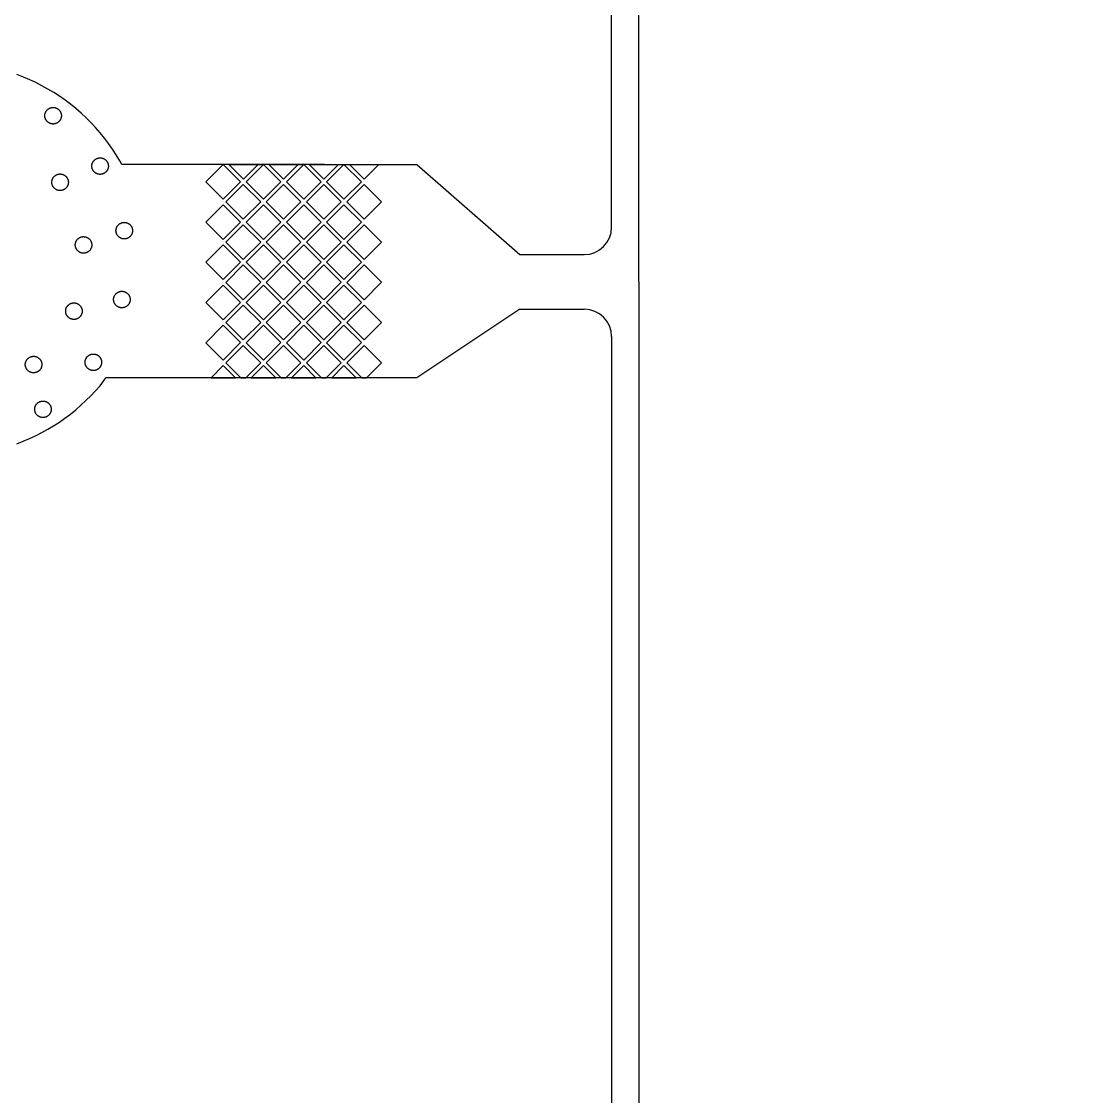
# Model space of a CAD drawing. Extents: x 1225654 to 1325654, y 924838 to 1022543.
# Drawn here: x 1262832 to 1266727, y 943883 to 947816 of the extents above; entities that cross this region are included whole.
import ezdxf

# ---------------------------------------------------------------- set-up
doc = ezdxf.new("R2010")
doc.units = 13

msp = doc.modelspace()

# ---------------------------------------------------------------- linework, layer by layer
for p, q in [((1264992.5, 947063.7), (1264992.5, 950225.6)), ((1265092.5, 946863.7), (1265092.5, 950225.6)), ((1263941.8, 947293.3), (1263199.8, 947293.3)), ((1263590.8, 947293.3), (1263698.2, 947293.3)), ((1263698.2, 947293.3), (1263718.2, 947293.3)), ((1263738.2, 947293.3), (1263845.6, 947293.3)), ((1263845.6, 947293.3), (1263865.6, 947293.3)), ((1263885.6, 947293.3), (1263992.9, 947293.3)), ((1263941.8, 947293.3), (1264279.3, 947293.3)), ((1263992.9, 947293.3), (1264012.9, 947293.3)), ((1264032.9, 947293.3), (1264140.3, 947293.3)), ((1264279.3, 947293.3), (1264656.4, 946963.7)), ((1264656.4, 946963.7), (1264892.5, 946963.7)), ((1265092.5, 946863.7), (1265092.5, 943501.8)), ((1264656.4, 946763.7), (1264279.3, 946513.2)), ((1264656.4, 946763.7), (1264892.5, 946763.7)), ((1264992.5, 946663.7), (1264992.5, 943501.8)), ((1264279.3, 946513.2), (1263141.7, 946513.2)), ((1263526.2, 946513.2), (1263615.4, 946513.2)), ((1263635.6, 946513.2), (1263653.2, 946513.2)), ((1263673.5, 946513.2), (1263762.8, 946513.2)), ((1263783, 946513.2), (1263800.6, 946513.2)), ((1263820.9, 946513.2), (1263910.2, 946513.2)), ((1263930.4, 946513.2), (1263948, 946513.2)), ((1263968.3, 946513.2), (1264057.6, 946513.2)), ((1264077.7, 946513.2), (1264095.4, 946513.2))]:
    msp.add_line(p, q)
msp.add_lwpolyline([(1260678.3, 924838.4), (1290630.1, 924838.4, 6.524121)], format="xyb", close=True)
msp.add_lwpolyline([(1260678.3, 924838.4), (1290630.1, 924838.4, 6.524121)], format="xyb", close=True)
for points in [[(1263199.8, 947293.3), (1263192.3, 947306.9), (1263179.2, 947328.2), (1263165.7, 947349.4), (1263151.3, 947369.9), (1263136.2, 947389.9), (1263120.2, 947409.2), (1263103.8, 947428.1), (1263086.8, 947446.6), (1263069, 947464.1), (1263050.7, 947481.2), (1263031.8, 947497.6), (1263012.2, 947513.4), (1262992.2, 947528.5), (1262971.8, 947542.9), (1262950.8, 947556.4), (1262929.2, 947569.2), (1262907.4, 947581.4), (1262884.9, 947592.9), (1262862.4, 947603.4), (1262839.2, 947613.1), (1262815.8, 947622.1)], [(1263590.8, 947293.3), (1263644.6, 947239.8), (1263698.2, 947293.3)], [(1263738.2, 947293.3), (1263791.9, 947239.8), (1263845.6, 947293.3)], [(1263885.6, 947293.3), (1263939.3, 947239.8), (1263992.9, 947293.3)], [(1264032.9, 947293.3), (1264086.7, 947239.8), (1264140.3, 947293.3)], [(1263653.2, 946513.2), (1263708.1, 946568.1), (1263644.4, 946631.5), (1263580.8, 946567.8), (1263635.6, 946513.2)], [(1263800.6, 946513.2), (1263855.5, 946568.1), (1263791.8, 946631.5), (1263728.1, 946567.8), (1263783, 946513.2)], [(1263948, 946513.2), (1264002.9, 946568.1), (1263939.2, 946631.5), (1263875.5, 946567.8), (1263930.4, 946513.2)], [(1264095.4, 946513.2), (1264150.3, 946568.1), (1264086.6, 946631.5), (1264022.9, 946567.8), (1264077.7, 946513.2)], [(1263526.2, 946513.2), (1263570.8, 946557.8), (1263615.4, 946513.2)], [(1263673.5, 946513.2), (1263718.2, 946557.8), (1263762.8, 946513.2)], [(1263820.9, 946513.2), (1263865.6, 946557.8), (1263910.2, 946513.2)], [(1263968.3, 946513.2), (1264012.9, 946557.8), (1264057.6, 946513.2)], [(1262814.9, 946271.7), (1262838.3, 946280.6), (1262861.5, 946290.3), (1262884.2, 946300.9), (1262906.5, 946312.1), (1262928.6, 946324.3), (1262949.9, 946337.1), (1262971.1, 946350.9), (1262991.5, 946365), (1263011.6, 946380.1), (1263031.1, 946395.8), (1263050.1, 946412.2), (1263068.5, 946429.4), (1263086.1, 946446.9), (1263103.4, 946465.3), (1263119.8, 946484), (1263135.6, 946503.6), (1263141.7, 946513.2)]]:
    msp.add_lwpolyline(points)
for points in [[(1262978.3, 947471.8), (1262978.3, 947470.7), (1262978.3, 947469.5), (1262978.3, 947468.7), (1262978.1, 947467.5), (1262977.8, 947466.4), (1262977.6, 947465.5), (1262977.4, 947464.4), (1262977.1, 947463.5), (1262976.9, 947462.3), (1262976.5, 947461.5), (1262976.1, 947460.3), (1262975.8, 947459.4), (1262975.4, 947458.5), (1262974.9, 947457.6), (1262974.2, 947456.7), (1262973.8, 947455.8), (1262973.1, 947454.9), (1262972.7, 947454), (1262972, 947453.1), (1262971.3, 947452.2), (1262970.6, 947451.5), (1262969.9, 947450.7), (1262969.1, 947450), (1262968.4, 947449.3), (1262967.5, 947448.6), (1262966.8, 947447.9), (1262965.9, 947447.3), (1262965, 947446.6), (1262964.1, 947446.1), (1262963.2, 947445.5), (1262962.3, 947445), (1262961.4, 947444.5), (1262960.5, 947444.1), (1262959.4, 947443.7), (1262958.4, 947443.2), (1262957.4, 947443), (1262956.4, 947442.8), (1262955.3, 947442.3), (1262954.4, 947442.1), (1262953.3, 947441.9), (1262952.4, 947441.9), (1262951.3, 947441.6), (1262950.2, 947441.6), (1262949.2, 947441.4), (1262948.1, 947441.4), (1262947, 947441.4), (1262945.9, 947441.6), (1262945, 947441.6), (1262943.9, 947441.9), (1262943, 947441.9), (1262941.8, 947442.1), (1262940.7, 947442.3), (1262939.8, 947442.8), (1262938.7, 947443), (1262937.8, 947443.2), (1262936.7, 947443.7), (1262935.8, 947444.1), (1262934.8, 947444.5), (1262933.9, 947445), (1262933.1, 947445.5), (1262932.2, 947446.1), (1262931.2, 947446.6), (1262930.3, 947447.3), (1262929.5, 947447.9), (1262928.6, 947448.6), (1262927.9, 947449.3), (1262927, 947450), (1262926.3, 947450.7), (1262925.6, 947451.5), (1262925, 947452.2), (1262924.3, 947453.1), (1262923.6, 947454), (1262922.9, 947454.9), (1262922.5, 947455.8), (1262921.8, 947456.7), (1262921.4, 947457.6), (1262920.9, 947458.5), (1262920.4, 947459.4), (1262920, 947460.3), (1262919.8, 947461.5), (1262919.3, 947462.3), (1262919.1, 947463.5), (1262918.7, 947464.4), (1262918.4, 947465.5), (1262918.2, 947466.4), (1262918.2, 947467.5), (1262918, 947468.7), (1262918, 947469.5), (1262918, 947470.7), (1262917.8, 947471.8), (1262918, 947472.7), (1262918, 947473.8), (1262918, 947475), (1262918.2, 947475.9), (1262918.2, 947477), (1262918.4, 947478.1), (1262918.7, 947479), (1262919.1, 947480.1), (1262919.3, 947481), (1262919.8, 947482.2), (1262920, 947483.1), (1262920.4, 947483.9), (1262920.9, 947485.1), (1262921.4, 947486), (1262921.8, 947486.8), (1262922.5, 947487.8), (1262922.9, 947488.7), (1262923.6, 947489.6), (1262924.3, 947490.4), (1262925, 947491.1), (1262925.6, 947492), (1262926.3, 947492.7), (1262927, 947493.4), (1262927.9, 947494.3), (1262928.6, 947495), (1262929.5, 947495.6), (1262930.3, 947496.3), (1262931.2, 947496.8), (1262932.2, 947497.5), (1262933.1, 947497.9), (1262933.9, 947498.3), (1262934.8, 947499), (1262935.8, 947499.5), (1262936.7, 947499.7), (1262937.8, 947500.2), (1262938.7, 947500.6), (1262939.8, 947500.8), (1262940.7, 947501), (1262941.8, 947501.2), (1262943, 947501.5), (1262943.9, 947501.7), (1262945, 947501.7), (1262945.9, 947501.9), (1262947, 947501.9), (1262948.1, 947501.9), (1262949.2, 947501.9), (1262950.2, 947501.9), (1262951.3, 947501.7), (1262952.4, 947501.7), (1262953.3, 947501.5), (1262954.4, 947501.2), (1262955.3, 947501), (1262956.4, 947500.8), (1262957.4, 947500.6), (1262958.4, 947500.2), (1262959.4, 947499.7), (1262960.5, 947499.5), (1262961.4, 947499), (1262962.3, 947498.3), (1262963.2, 947497.9), (1262964.1, 947497.5), (1262965, 947496.8), (1262965.9, 947496.3), (1262966.8, 947495.6), (1262967.5, 947495), (1262968.4, 947494.3), (1262969.1, 947493.4), (1262969.9, 947492.7), (1262970.6, 947492), (1262971.3, 947491.1), (1262972, 947490.4), (1262972.7, 947489.6), (1262973.1, 947488.7), (1262973.8, 947487.8), (1262974.2, 947486.8), (1262974.9, 947486), (1262975.4, 947485.1), (1262975.8, 947483.9), (1262976.1, 947483.1), (1262976.5, 947482.2), (1262976.9, 947481), (1262977.1, 947480.1), (1262977.4, 947479), (1262977.6, 947478.1), (1262977.8, 947477), (1262978.1, 947475.9), (1262978.3, 947475), (1262978.3, 947473.8), (1262978.3, 947472.7), (1262978.3, 947471.8), (1262978.3, 947471.8)], [(1263150.4, 947287.3), (1263150.4, 947286.4), (1263150.4, 947285.3), (1263150.2, 947284.1), (1263150.2, 947283.2), (1263150, 947282.1), (1263149.7, 947281), (1263149.5, 947280.1), (1263149.3, 947279), (1263148.8, 947278.1), (1263148.6, 947276.9), (1263148.1, 947276), (1263147.7, 947275.2), (1263147.3, 947274), (1263146.8, 947273.1), (1263146.4, 947272.2), (1263145.9, 947271.3), (1263145.2, 947270.4), (1263144.5, 947269.5), (1263143.9, 947268.9), (1263143.4, 947268), (1263142.5, 947267), (1263141.8, 947266.4), (1263141.2, 947265.7), (1263140.3, 947264.8), (1263139.6, 947264.1), (1263138.7, 947263.4), (1263138, 947263), (1263137.1, 947262.3), (1263136.2, 947261.7), (1263135.3, 947261.2), (1263134.4, 947260.8), (1263133.3, 947260.3), (1263132.4, 947259.8), (1263131.5, 947259.4), (1263130.6, 947258.9), (1263129.5, 947258.7), (1263128.6, 947258.2), (1263127.4, 947258.1), (1263126.3, 947257.8), (1263125.4, 947257.6), (1263124.3, 947257.4), (1263123.4, 947257.4), (1263122.3, 947257.2), (1263121.2, 947257.2), (1263120.2, 947257.2), (1263119.2, 947257.2), (1263118, 947257.2), (1263116.9, 947257.4), (1263116, 947257.4), (1263114.9, 947257.6), (1263114, 947257.8), (1263112.8, 947258.1), (1263112, 947258.2), (1263110.8, 947258.7), (1263109.9, 947258.9), (1263108.8, 947259.4), (1263107.9, 947259.8), (1263107, 947260.3), (1263105.8, 947260.8), (1263104.9, 947261.2), (1263104.1, 947261.7), (1263103.2, 947262.3), (1263102.5, 947263), (1263101.6, 947263.4), (1263100.7, 947264.1), (1263100, 947264.8), (1263099.1, 947265.7), (1263098.4, 947266.4), (1263097.7, 947267), (1263097.1, 947268), (1263096.4, 947268.9), (1263095.7, 947269.5), (1263095, 947270.4), (1263094.6, 947271.3), (1263094, 947272.2), (1263093.5, 947273.1), (1263093, 947274), (1263092.6, 947275.2), (1263092.1, 947276), (1263091.7, 947276.9), (1263091.4, 947278.1), (1263091, 947279), (1263090.8, 947280.1), (1263090.6, 947281), (1263090.4, 947282.1), (1263090.1, 947283.2), (1263090.1, 947284.1), (1263089.9, 947285.3), (1263089.9, 947286.4), (1263089.9, 947287.3), (1263089.9, 947288.4), (1263089.9, 947289.6), (1263090.1, 947290.4), (1263090.1, 947291.6), (1263090.4, 947292.7), (1263090.6, 947293.6), (1263090.8, 947294.7), (1263091, 947295.6), (1263091.4, 947296.8), (1263091.7, 947297.6), (1263092.1, 947298.8), (1263092.6, 947299.7), (1263093, 947300.6), (1263093.5, 947301.4), (1263094, 947302.6), (1263094.6, 947303.5), (1263095, 947304.2), (1263095.7, 947305), (1263096.4, 947306), (1263097.1, 947306.9), (1263097.7, 947307.6), (1263098.4, 947308.4), (1263099.1, 947309.1), (1263100, 947309.8), (1263100.7, 947310.5), (1263101.6, 947311.2), (1263102.5, 947311.8), (1263103.2, 947312.5), (1263104.1, 947312.9), (1263104.9, 947313.6), (1263105.8, 947314.1), (1263107, 947314.5), (1263107.9, 947315), (1263108.8, 947315.4), (1263109.9, 947315.8), (1263110.8, 947316.1), (1263112, 947316.5), (1263112.8, 947316.8), (1263114, 947317), (1263114.9, 947317.2), (1263116, 947317.2), (1263116.9, 947317.4), (1263118, 947317.4), (1263119.2, 947317.7), (1263120.2, 947317.7), (1263121.2, 947317.7), (1263122.3, 947317.4), (1263123.4, 947317.4), (1263124.3, 947317.2), (1263125.4, 947317.2), (1263126.3, 947317), (1263127.4, 947316.8), (1263128.6, 947316.5), (1263129.5, 947316.1), (1263130.6, 947315.8), (1263131.5, 947315.4), (1263132.4, 947315), (1263133.3, 947314.5), (1263134.4, 947314.1), (1263135.3, 947313.6), (1263136.2, 947312.9), (1263137.1, 947312.5), (1263138, 947311.8), (1263138.7, 947311.2), (1263139.6, 947310.5), (1263140.3, 947309.8), (1263141.2, 947309.1), (1263141.8, 947308.4), (1263142.5, 947307.6), (1263143.4, 947306.9), (1263143.9, 947306), (1263144.5, 947305), (1263145.2, 947304.2), (1263145.9, 947303.5), (1263146.4, 947302.6), (1263146.8, 947301.4), (1263147.3, 947300.6), (1263147.7, 947299.7), (1263148.1, 947298.8), (1263148.6, 947297.6), (1263148.8, 947296.8), (1263149.3, 947295.6), (1263149.5, 947294.7), (1263149.7, 947293.6), (1263150, 947292.7), (1263150.2, 947291.6), (1263150.2, 947290.4), (1263150.4, 947289.6), (1263150.4, 947288.4), (1263150.4, 947287.3), (1263150.4, 947287.3)], [(1263003.9, 947228.3), (1263003.9, 947227.2), (1263003.9, 947226.1), (1263003.7, 947225.2), (1263003.7, 947224.1), (1263003.5, 947222.9), (1263003.3, 947222.1), (1263003, 947220.9), (1263002.8, 947220), (1263002.3, 947218.9), (1263002.1, 947218), (1263001.7, 947216.9), (1263001.3, 947215.9), (1263000.8, 947215.1), (1263000.3, 947213.9), (1262999.9, 947213), (1262999.2, 947212.1), (1262998.7, 947211.3), (1262998.1, 947210.6), (1262997.4, 947209.7), (1262996.7, 947208.7), (1262996.1, 947208.1), (1262995.4, 947207.2), (1262994.7, 947206.5), (1262993.8, 947205.8), (1262993.1, 947205.1), (1262992.2, 947204.5), (1262991.3, 947203.8), (1262990.6, 947203.1), (1262989.8, 947202.7), (1262988.9, 947202), (1262987.9, 947201.5), (1262986.9, 947201.1), (1262985.9, 947200.7), (1262985, 947200.2), (1262983.9, 947199.8), (1262983, 947199.5), (1262982.1, 947199.1), (1262981, 947198.9), (1262979.9, 947198.6), (1262979, 947198.4), (1262977.8, 947198.2), (1262976.9, 947198.2), (1262975.8, 947198.2), (1262974.7, 947197.9), (1262973.5, 947197.9), (1262972.7, 947197.9), (1262971.5, 947198.2), (1262970.4, 947198.2), (1262969.5, 947198.2), (1262968.4, 947198.4), (1262967.5, 947198.6), (1262966.3, 947198.9), (1262965.3, 947199.1), (1262964.3, 947199.5), (1262963.4, 947199.8), (1262962.3, 947200.2), (1262961.4, 947200.7), (1262960.5, 947201.1), (1262959.4, 947201.5), (1262958.4, 947202), (1262957.6, 947202.7), (1262956.7, 947203.1), (1262955.8, 947203.8), (1262955.1, 947204.5), (1262954.2, 947205.1), (1262953.5, 947205.8), (1262952.6, 947206.5), (1262951.9, 947207.2), (1262951.3, 947208.1), (1262950.6, 947208.7), (1262949.9, 947209.7), (1262949.2, 947210.6), (1262948.6, 947211.3), (1262947.9, 947212.1), (1262947.5, 947213), (1262947, 947213.9), (1262946.6, 947215.1), (1262946.1, 947215.9), (1262945.6, 947216.9), (1262945.2, 947218), (1262945, 947218.9), (1262944.5, 947220), (1262944.3, 947220.9), (1262944.1, 947222.1), (1262943.9, 947222.9), (1262943.6, 947224.1), (1262943.6, 947225.2), (1262943.4, 947226.1), (1262943.4, 947227.2), (1262943.4, 947228.3), (1262943.4, 947229.3), (1262943.4, 947230.3), (1262943.6, 947231.5), (1262943.6, 947232.4), (1262943.9, 947233.5), (1262944.1, 947234.6), (1262944.3, 947235.5), (1262944.5, 947236.7), (1262945, 947237.5), (1262945.2, 947238.7), (1262945.6, 947239.6), (1262946.1, 947240.5), (1262946.6, 947241.6), (1262947, 947242.5), (1262947.5, 947243.4), (1262947.9, 947244.3), (1262948.6, 947245.2), (1262949.2, 947246.1), (1262949.9, 947246.8), (1262950.6, 947247.7), (1262951.3, 947248.6), (1262951.9, 947249.3), (1262952.6, 947250), (1262953.5, 947250.6), (1262954.2, 947251.5), (1262955.1, 947252), (1262955.8, 947252.6), (1262956.7, 947253.3), (1262957.6, 947254), (1262958.4, 947254.5), (1262959.4, 947254.9), (1262960.5, 947255.3), (1262961.4, 947255.8), (1262962.3, 947256.2), (1262963.4, 947256.7), (1262964.3, 947256.9), (1262965.3, 947257.4), (1262966.3, 947257.6), (1262967.5, 947257.8), (1262968.4, 947258.1), (1262969.5, 947258.2), (1262970.4, 947258.2), (1262971.5, 947258.5), (1262972.7, 947258.5), (1262973.5, 947258.5), (1262974.7, 947258.5), (1262975.8, 947258.5), (1262976.9, 947258.2), (1262977.8, 947258.2), (1262979, 947258.1), (1262979.9, 947257.8), (1262981, 947257.6), (1262982.1, 947257.4), (1262983, 947256.9), (1262983.9, 947256.7), (1262985, 947256.2), (1262985.9, 947255.8), (1262986.9, 947255.3), (1262987.9, 947254.9), (1262988.9, 947254.5), (1262989.8, 947254), (1262990.6, 947253.3), (1262991.3, 947252.6), (1262992.2, 947252), (1262993.1, 947251.5), (1262993.8, 947250.6), (1262994.7, 947250), (1262995.4, 947249.3), (1262996.1, 947248.6), (1262996.7, 947247.7), (1262997.4, 947246.8), (1262998.1, 947246.1), (1262998.7, 947245.2), (1262999.2, 947244.3), (1262999.9, 947243.4), (1263000.3, 947242.5), (1263000.8, 947241.6), (1263001.3, 947240.5), (1263001.7, 947239.6), (1263002.1, 947238.7), (1263002.3, 947237.5), (1263002.8, 947236.7), (1263003, 947235.5), (1263003.3, 947234.6), (1263003.5, 947233.5), (1263003.7, 947232.4), (1263003.7, 947231.5), (1263003.9, 947230.3), (1263003.9, 947229.3), (1263003.9, 947228.3), (1263003.9, 947228.3)], [(1263570.8, 947166.2), (1263634.5, 947229.9), (1263570.8, 947293.3), (1263507.1, 947229.7), (1263570.8, 947166.2), (1263570.8, 947166.2)], [(1263718.2, 947166.2), (1263781.9, 947229.9), (1263718.2, 947293.3), (1263654.5, 947229.7), (1263718.2, 947166.2), (1263718.2, 947166.2)], [(1263865.6, 947166.2), (1263929.3, 947229.9), (1263865.6, 947293.3), (1263801.9, 947229.7), (1263865.6, 947166.2), (1263865.6, 947166.2)], [(1264012.9, 947166.2), (1264076.7, 947229.9), (1264012.9, 947293.3), (1263949.3, 947229.7), (1264012.9, 947166.2), (1264012.9, 947166.2)], [(1263644.4, 947092.8), (1263708.1, 947156.5), (1263644.4, 947219.9), (1263580.8, 947156.2), (1263644.4, 947092.8), (1263644.4, 947092.8)], [(1263791.8, 947092.8), (1263855.5, 947156.5), (1263791.8, 947219.9), (1263728.1, 947156.2), (1263791.8, 947092.8), (1263791.8, 947092.8)], [(1263939.2, 947092.8), (1264002.9, 947156.5), (1263939.2, 947219.9), (1263875.5, 947156.2), (1263939.2, 947092.8), (1263939.2, 947092.8)], [(1264086.6, 947092.8), (1264150.3, 947156.5), (1264086.6, 947219.9), (1264022.9, 947156.2), (1264086.6, 947092.8), (1264086.6, 947092.8)], [(1263570.8, 947019.1), (1263634.5, 947082.8), (1263570.8, 947146.2), (1263507.1, 947082.6), (1263570.8, 947019.1), (1263570.8, 947019.1)], [(1263718.2, 947019.1), (1263781.9, 947082.8), (1263718.2, 947146.2), (1263654.5, 947082.6), (1263718.2, 947019.1), (1263718.2, 947019.1)], [(1263865.6, 947019.1), (1263929.3, 947082.8), (1263865.6, 947146.2), (1263801.9, 947082.6), (1263865.6, 947019.1), (1263865.6, 947019.1)], [(1264012.9, 947019.1), (1264076.7, 947082.8), (1264012.9, 947146.2), (1263949.3, 947082.6), (1264012.9, 947019.1), (1264012.9, 947019.1)], [(1263238.8, 947051.2), (1263238.8, 947050.2), (1263238.8, 947049), (1263238.6, 947048.1), (1263238.6, 947047), (1263238.4, 947045.9), (1263238.1, 947045), (1263237.9, 947043.8), (1263237.7, 947043), (1263237.2, 947041.8), (1263237.1, 947040.9), (1263236.6, 947039.8), (1263236.1, 947038.9), (1263235.7, 947038), (1263235.2, 947037.1), (1263234.8, 947036), (1263234.1, 947035.1), (1263233.6, 947034.2), (1263233, 947033.5), (1263232.3, 947032.6), (1263231.6, 947031.7), (1263230.9, 947031), (1263230.3, 947030.1), (1263229.6, 947029.5), (1263228.7, 947028.8), (1263228, 947028.1), (1263227.1, 947027.4), (1263226.3, 947026.7), (1263225.6, 947026), (1263224.7, 947025.6), (1263223.7, 947025), (1263222.8, 947024.5), (1263221.7, 947024), (1263220.8, 947023.6), (1263219.9, 947023.1), (1263218.8, 947022.7), (1263217.9, 947022.4), (1263217, 947022), (1263215.9, 947021.8), (1263214.8, 947021.6), (1263213.9, 947021.4), (1263212.7, 947021.4), (1263211.9, 947021.1), (1263210.7, 947021.1), (1263209.6, 947020.9), (1263208.5, 947020.9), (1263207.6, 947020.9), (1263206.4, 947021.1), (1263205.3, 947021.1), (1263204.4, 947021.4), (1263203.3, 947021.4), (1263202.4, 947021.6), (1263201.3, 947021.8), (1263200.1, 947022), (1263199.2, 947022.4), (1263198.1, 947022.7), (1263197.2, 947023.1), (1263196.3, 947023.6), (1263195.4, 947024), (1263194.3, 947024.5), (1263193.4, 947025), (1263192.5, 947025.6), (1263191.6, 947026), (1263190.6, 947026.7), (1263190, 947027.4), (1263189.1, 947028.1), (1263188.4, 947028.8), (1263187.5, 947029.5), (1263186.9, 947030.1), (1263186.2, 947031), (1263185.5, 947031.7), (1263184.8, 947032.6), (1263184.1, 947033.5), (1263183.4, 947034.2), (1263182.8, 947035.1), (1263182.4, 947036), (1263181.9, 947037.1), (1263181.4, 947038), (1263181, 947038.9), (1263180.5, 947039.8), (1263180.1, 947040.9), (1263179.9, 947041.8), (1263179.4, 947043), (1263179.2, 947043.8), (1263179, 947045), (1263178.8, 947045.9), (1263178.5, 947047), (1263178.5, 947048.1), (1263178.3, 947049), (1263178.3, 947050.2), (1263178.3, 947051.2), (1263178.3, 947052.2), (1263178.3, 947053.3), (1263178.5, 947054.4), (1263178.5, 947055.3), (1263178.8, 947056.4), (1263179, 947057.6), (1263179.2, 947058.4), (1263179.4, 947059.6), (1263179.9, 947060.5), (1263180.1, 947061.6), (1263180.5, 947062.5), (1263181, 947063.4), (1263181.4, 947064.6), (1263181.9, 947065.4), (1263182.4, 947066.3), (1263182.8, 947067.2), (1263183.4, 947068.2), (1263184.1, 947069), (1263184.8, 947069.7), (1263185.5, 947070.6), (1263186.2, 947071.5), (1263186.9, 947072.2), (1263187.5, 947072.8), (1263188.4, 947073.8), (1263189.1, 947074.4), (1263190, 947075.1), (1263190.6, 947075.6), (1263191.6, 947076.2), (1263192.5, 947076.9), (1263193.4, 947077.4), (1263194.3, 947077.8), (1263195.4, 947078.3), (1263196.3, 947078.7), (1263197.2, 947079.2), (1263198.1, 947079.6), (1263199.2, 947079.8), (1263200.1, 947080.3), (1263201.3, 947080.5), (1263202.4, 947080.7), (1263203.3, 947081), (1263204.4, 947081.2), (1263205.3, 947081.2), (1263206.4, 947081.4), (1263207.6, 947081.4), (1263208.5, 947081.4), (1263209.6, 947081.4), (1263210.7, 947081.4), (1263211.9, 947081.2), (1263212.7, 947081.2), (1263213.9, 947081), (1263214.8, 947080.7), (1263215.9, 947080.5), (1263217, 947080.3), (1263217.9, 947079.8), (1263218.8, 947079.6), (1263219.9, 947079.2), (1263220.8, 947078.7), (1263221.7, 947078.3), (1263222.8, 947077.8), (1263223.7, 947077.4), (1263224.7, 947076.9), (1263225.6, 947076.2), (1263226.3, 947075.6), (1263227.1, 947075.1), (1263228, 947074.4), (1263228.7, 947073.8), (1263229.6, 947072.8), (1263230.3, 947072.2), (1263230.9, 947071.5), (1263231.6, 947070.6), (1263232.3, 947069.7), (1263233, 947069), (1263233.6, 947068.2), (1263234.1, 947067.2), (1263234.8, 947066.3), (1263235.2, 947065.4), (1263235.7, 947064.6), (1263236.1, 947063.4), (1263236.6, 947062.5), (1263237.1, 947061.6), (1263237.2, 947060.5), (1263237.7, 947059.6), (1263237.9, 947058.4), (1263238.1, 947057.6), (1263238.4, 947056.4), (1263238.6, 947055.3), (1263238.6, 947054.4), (1263238.8, 947053.3), (1263238.8, 947052.2), (1263238.8, 947051.2), (1263238.8, 947051.2)], [(1263644.4, 946945.7), (1263708.1, 947009.4), (1263644.4, 947072.8), (1263580.8, 947009.1), (1263644.4, 946945.7), (1263644.4, 946945.7)], [(1263791.8, 946945.7), (1263855.5, 947009.4), (1263791.8, 947072.8), (1263728.1, 947009.1), (1263791.8, 946945.7), (1263791.8, 946945.7)], [(1263939.2, 946945.7), (1264002.9, 947009.4), (1263939.2, 947072.8), (1263875.5, 947009.1), (1263939.2, 946945.7), (1263939.2, 946945.7)], [(1264086.6, 946945.7), (1264150.3, 947009.4), (1264086.6, 947072.8), (1264022.9, 947009.1), (1264086.6, 946945.7), (1264086.6, 946945.7)], [(1263089.7, 946998.8), (1263089.7, 946997.9), (1263089.7, 946996.8), (1263089.7, 946995.7), (1263089.4, 946994.8), (1263089.2, 946993.7), (1263089, 946992.5), (1263088.8, 946991.6), (1263088.5, 946990.5), (1263088.3, 946989.6), (1263087.8, 946988.5), (1263087.6, 946987.6), (1263087.2, 946986.7), (1263086.8, 946985.6), (1263086.3, 946984.7), (1263085.6, 946983.7), (1263085.2, 946982.9), (1263084.5, 946982), (1263084, 946981.1), (1263083.4, 946980.4), (1263082.7, 946979.5), (1263082, 946978.6), (1263081.3, 946977.9), (1263080.4, 946977.2), (1263079.8, 946976.5), (1263078.9, 946975.7), (1263078.2, 946975.2), (1263077.3, 946974.5), (1263076.3, 946973.9), (1263075.5, 946973.2), (1263074.6, 946972.7), (1263073.7, 946972.3), (1263072.7, 946971.9), (1263071.9, 946971.4), (1263070.7, 946970.9), (1263069.8, 946970.5), (1263068.7, 946970.3), (1263067.8, 946969.8), (1263066.7, 946969.6), (1263065.8, 946969.3), (1263064.7, 946969.1), (1263063.8, 946968.9), (1263062.6, 946968.9), (1263061.5, 946968.7), (1263060.6, 946968.7), (1263059.5, 946968.7), (1263058.4, 946968.7), (1263057.5, 946968.7), (1263056.3, 946968.9), (1263055.2, 946968.9), (1263054.3, 946969.1), (1263053.2, 946969.3), (1263052.1, 946969.6), (1263051.2, 946969.8), (1263050.1, 946970.3), (1263049.1, 946970.5), (1263048.2, 946970.9), (1263047.1, 946971.4), (1263046.2, 946971.9), (1263045.3, 946972.3), (1263044.4, 946972.7), (1263043.5, 946973.2), (1263042.6, 946973.9), (1263041.7, 946974.5), (1263040.8, 946975.2), (1263040.2, 946975.7), (1263039.3, 946976.5), (1263038.6, 946977.2), (1263037.7, 946977.9), (1263037, 946978.6), (1263036.3, 946979.5), (1263035.7, 946980.4), (1263035, 946981.1), (1263034.5, 946982), (1263033.8, 946982.9), (1263033.4, 946983.7), (1263032.7, 946984.7), (1263032.3, 946985.6), (1263031.8, 946986.7), (1263031.4, 946987.6), (1263031.1, 946988.5), (1263030.7, 946989.6), (1263030.5, 946990.5), (1263030.2, 946991.6), (1263029.8, 946992.5), (1263029.8, 946993.7), (1263029.6, 946994.8), (1263029.4, 946995.7), (1263029.4, 946996.8), (1263029.4, 946997.9), (1263029.4, 946998.8), (1263029.4, 947000), (1263029.4, 947001.1), (1263029.4, 947002), (1263029.6, 947003.1), (1263029.8, 947004.3), (1263029.8, 947005.1), (1263030.2, 947006.3), (1263030.5, 947007.2), (1263030.7, 947008.3), (1263031.1, 947009.2), (1263031.4, 947010.3), (1263031.8, 947011.2), (1263032.3, 947012.1), (1263032.7, 947013.2), (1263033.4, 947014.2), (1263033.8, 947015.1), (1263034.5, 947015.9), (1263035, 947016.6), (1263035.7, 947017.5), (1263036.3, 947018.4), (1263037, 947019.1), (1263037.7, 947020), (1263038.6, 947020.7), (1263039.3, 947021.4), (1263040.2, 947022), (1263040.8, 947022.7), (1263041.7, 947023.4), (1263042.6, 947024), (1263043.5, 947024.5), (1263044.4, 947025.2), (1263045.3, 947025.6), (1263046.2, 947026), (1263047.1, 947026.5), (1263048.2, 947027), (1263049.1, 947027.4), (1263050.1, 947027.6), (1263051.2, 947028.1), (1263052.1, 947028.3), (1263053.2, 947028.6), (1263054.3, 947028.8), (1263055.2, 947029), (1263056.3, 947029), (1263057.5, 947029), (1263058.4, 947029.2), (1263059.5, 947029.2), (1263060.6, 947029.2), (1263061.5, 947029), (1263062.6, 947029), (1263063.8, 947029), (1263064.7, 947028.8), (1263065.8, 947028.6), (1263066.7, 947028.3), (1263067.8, 947028.1), (1263068.7, 947027.6), (1263069.8, 947027.4), (1263070.7, 947027), (1263071.9, 947026.5), (1263072.7, 947026), (1263073.7, 947025.6), (1263074.6, 947025.2), (1263075.5, 947024.5), (1263076.3, 947024), (1263077.3, 947023.4), (1263078.2, 947022.7), (1263078.9, 947022), (1263079.8, 947021.4), (1263080.4, 947020.7), (1263081.3, 947020), (1263082, 947019.1), (1263082.7, 947018.4), (1263083.4, 947017.5), (1263084, 947016.6), (1263084.5, 947015.9), (1263085.2, 947015.1), (1263085.6, 947014.2), (1263086.3, 947013.2), (1263086.8, 947012.1), (1263087.2, 947011.2), (1263087.6, 947010.3), (1263087.8, 947009.2), (1263088.3, 947008.3), (1263088.5, 947007.2), (1263088.8, 947006.3), (1263089, 947005.1), (1263089.2, 947004.3), (1263089.4, 947003.1), (1263089.7, 947002), (1263089.7, 947001.1), (1263089.7, 947000), (1263089.7, 946998.8), (1263089.7, 946998.8)], [(1263570.8, 946872), (1263634.5, 946935.7), (1263570.8, 946999.1), (1263507.1, 946935.5), (1263570.8, 946872), (1263570.8, 946872)], [(1263718.2, 946872), (1263781.9, 946935.7), (1263718.2, 946999.1), (1263654.5, 946935.5), (1263718.2, 946872), (1263718.2, 946872)], [(1263865.6, 946872), (1263929.3, 946935.7), (1263865.6, 946999.1), (1263801.9, 946935.5), (1263865.6, 946872), (1263865.6, 946872)], [(1264012.9, 946872), (1264076.7, 946935.7), (1264012.9, 946999.1), (1263949.3, 946935.5), (1264012.9, 946872), (1264012.9, 946872)], [(1263644.4, 946798.6), (1263708.1, 946862.3), (1263644.4, 946925.7), (1263580.8, 946862), (1263644.4, 946798.6), (1263644.4, 946798.6)], [(1263791.8, 946798.6), (1263855.5, 946862.3), (1263791.8, 946925.7), (1263728.1, 946862), (1263791.8, 946798.6), (1263791.8, 946798.6)], [(1263939.2, 946798.6), (1264002.9, 946862.3), (1263939.2, 946925.7), (1263875.5, 946862), (1263939.2, 946798.6), (1263939.2, 946798.6)], [(1264086.6, 946798.6), (1264150.3, 946862.3), (1264086.6, 946925.7), (1264022.9, 946862), (1264086.6, 946798.6), (1264086.6, 946798.6)], [(1263230, 946799), (1263230, 946798.1), (1263230, 946797), (1263229.9, 946795.9), (1263229.9, 946795), (1263229.6, 946793.8), (1263229.4, 946793), (1263229.2, 946791.8), (1263228.9, 946790.7), (1263228.7, 946789.8), (1263228.3, 946788.7), (1263227.8, 946787.8), (1263227.6, 946786.9), (1263227.1, 946786), (1263226.4, 946784.9), (1263226, 946783.9), (1263225.6, 946783.1), (1263224.9, 946782.2), (1263224.2, 946781.3), (1263223.7, 946780.6), (1263223.1, 946779.7), (1263222.4, 946779), (1263221.5, 946778.1), (1263220.8, 946777.4), (1263220.1, 946776.7), (1263219.2, 946776.1), (1263218.4, 946775.4), (1263217.7, 946774.7), (1263216.8, 946774.1), (1263215.9, 946773.4), (1263215, 946772.9), (1263214.1, 946772.5), (1263213.2, 946772.1), (1263212, 946771.6), (1263211.2, 946771.1), (1263210.3, 946770.7), (1263209.1, 946770.5), (1263208.3, 946770), (1263207.1, 946769.8), (1263206.2, 946769.5), (1263205.1, 946769.3), (1263204, 946769.1), (1263203.1, 946769.1), (1263201.9, 946768.9), (1263200.8, 946768.9), (1263199.9, 946768.9), (1263198.8, 946768.9), (1263197.7, 946768.9), (1263196.8, 946769.1), (1263195.6, 946769.1), (1263194.5, 946769.3), (1263193.6, 946769.5), (1263192.5, 946769.8), (1263191.6, 946770), (1263190.5, 946770.5), (1263189.6, 946770.7), (1263188.4, 946771.1), (1263187.5, 946771.6), (1263186.6, 946772.1), (1263185.7, 946772.5), (1263184.8, 946772.9), (1263183.9, 946773.4), (1263183, 946774.1), (1263182.1, 946774.7), (1263181.2, 946775.4), (1263180.3, 946776.1), (1263179.7, 946776.7), (1263178.8, 946777.4), (1263178.1, 946778.1), (1263177.4, 946779), (1263176.7, 946779.7), (1263176.1, 946780.6), (1263175.4, 946781.3), (1263174.7, 946782.2), (1263174.2, 946783.1), (1263173.6, 946783.9), (1263173.1, 946784.9), (1263172.7, 946786), (1263172.2, 946786.9), (1263171.8, 946787.8), (1263171.3, 946788.7), (1263171.1, 946789.8), (1263170.9, 946790.7), (1263170.4, 946791.8), (1263170.2, 946793), (1263170, 946793.8), (1263170, 946795), (1263169.7, 946795.9), (1263169.7, 946797), (1263169.5, 946798.1), (1263169.5, 946799), (1263169.5, 946800.2), (1263169.7, 946801.3), (1263169.7, 946802.4), (1263170, 946803.3), (1263170, 946804.5), (1263170.2, 946805.3), (1263170.4, 946806.5), (1263170.9, 946807.6), (1263171.1, 946808.5), (1263171.3, 946809.4), (1263171.8, 946810.5), (1263172.2, 946811.4), (1263172.7, 946812.3), (1263173.1, 946813.4), (1263173.6, 946814.4), (1263174.2, 946815.2), (1263174.7, 946816.1), (1263175.4, 946816.8), (1263176.1, 946817.7), (1263176.7, 946818.6), (1263177.4, 946819.3), (1263178.1, 946820.2), (1263178.8, 946820.9), (1263179.7, 946821.6), (1263180.3, 946822.2), (1263181.2, 946822.9), (1263182.1, 946823.6), (1263183, 946824.2), (1263183.9, 946824.7), (1263184.8, 946825.4), (1263185.7, 946825.8), (1263186.6, 946826.2), (1263187.5, 946826.7), (1263188.4, 946827.2), (1263189.6, 946827.6), (1263190.5, 946827.8), (1263191.6, 946828.3), (1263192.5, 946828.5), (1263193.6, 946828.8), (1263194.5, 946829), (1263195.6, 946829.2), (1263196.8, 946829.2), (1263197.7, 946829.4), (1263198.8, 946829.4), (1263199.9, 946829.4), (1263200.8, 946829.4), (1263201.9, 946829.4), (1263203.1, 946829.2), (1263204, 946829.2), (1263205.1, 946829), (1263206.2, 946828.8), (1263207.1, 946828.5), (1263208.3, 946828.3), (1263209.1, 946827.8), (1263210.3, 946827.6), (1263211.2, 946827.2), (1263212, 946826.7), (1263213.2, 946826.2), (1263214.1, 946825.8), (1263215, 946825.4), (1263215.9, 946824.7), (1263216.8, 946824.2), (1263217.7, 946823.6), (1263218.4, 946822.9), (1263219.2, 946822.2), (1263220.1, 946821.6), (1263220.8, 946820.9), (1263221.5, 946820.2), (1263222.4, 946819.3), (1263223.1, 946818.6), (1263223.7, 946817.7), (1263224.2, 946816.8), (1263224.9, 946816.1), (1263225.6, 946815.2), (1263226, 946814.4), (1263226.4, 946813.4), (1263227.1, 946812.3), (1263227.6, 946811.4), (1263227.8, 946810.5), (1263228.3, 946809.4), (1263228.7, 946808.5), (1263228.9, 946807.6), (1263229.2, 946806.5), (1263229.4, 946805.3), (1263229.6, 946804.5), (1263229.9, 946803.3), (1263229.9, 946802.4), (1263230, 946801.3), (1263230, 946800.2), (1263230, 946799), (1263230, 946799)], [(1263570.8, 946724.9), (1263634.5, 946788.6), (1263570.8, 946852), (1263507.1, 946788.4), (1263570.8, 946724.9), (1263570.8, 946724.9)], [(1263718.2, 946724.9), (1263781.9, 946788.6), (1263718.2, 946852), (1263654.5, 946788.4), (1263718.2, 946724.9), (1263718.2, 946724.9)], [(1263865.6, 946724.9), (1263929.3, 946788.6), (1263865.6, 946852), (1263801.9, 946788.4), (1263865.6, 946724.9), (1263865.6, 946724.9)], [(1264012.9, 946724.9), (1264076.7, 946788.6), (1264012.9, 946852), (1263949.3, 946788.4), (1264012.9, 946724.9), (1264012.9, 946724.9)], [(1263054.6, 946756.7), (1263054.6, 946755.6), (1263054.3, 946754.5), (1263054.3, 946753.4), (1263054.1, 946752.5), (1263054.1, 946751.3), (1263053.9, 946750.5), (1263053.7, 946749.3), (1263053.2, 946748.2), (1263053, 946747.3), (1263052.7, 946746.4), (1263052.3, 946745.3), (1263051.8, 946744.3), (1263051.4, 946743.5), (1263051, 946742.3), (1263050.5, 946741.4), (1263049.8, 946740.5), (1263049.4, 946739.7), (1263048.7, 946739), (1263048, 946738.1), (1263047.4, 946737.1), (1263046.7, 946736.5), (1263046, 946735.6), (1263045.3, 946734.9), (1263044.4, 946734.2), (1263043.8, 946733.5), (1263042.9, 946732.9), (1263041.9, 946732.2), (1263041, 946731.5), (1263040.2, 946731.1), (1263039.3, 946730.4), (1263038.3, 946729.9), (1263037.4, 946729.5), (1263036.6, 946729.1), (1263035.7, 946728.6), (1263034.5, 946728.2), (1263033.6, 946727.9), (1263032.5, 946727.5), (1263031.6, 946727.3), (1263030.5, 946727), (1263029.6, 946726.8), (1263028.5, 946726.6), (1263027.3, 946726.6), (1263026.4, 946726.3), (1263025.3, 946726.3), (1263024.2, 946726.3), (1263023.3, 946726.3), (1263022.2, 946726.3), (1263021, 946726.6), (1263020.1, 946726.6), (1263019, 946726.8), (1263017.9, 946727), (1263017, 946727.3), (1263015.8, 946727.5), (1263015, 946727.9), (1263013.8, 946728.2), (1263012.9, 946728.6), (1263012, 946729.1), (1263010.9, 946729.5), (1263010, 946729.9), (1263009.1, 946730.4), (1263008.2, 946731.1), (1263007.3, 946731.5), (1263006.4, 946732.2), (1263005.7, 946732.9), (1263004.9, 946733.5), (1263003.9, 946734.2), (1263003.3, 946734.9), (1263002.6, 946735.6), (1263001.7, 946736.5), (1263001, 946737.1), (1263000.3, 946738.1), (1262999.9, 946739), (1262999.2, 946739.7), (1262998.5, 946740.5), (1262998.1, 946741.4), (1262997.7, 946742.3), (1262997, 946743.5), (1262996.5, 946744.3), (1262996.3, 946745.3), (1262995.8, 946746.4), (1262995.4, 946747.3), (1262995.1, 946748.2), (1262994.9, 946749.3), (1262994.7, 946750.5), (1262994.5, 946751.3), (1262994.2, 946752.5), (1262994.2, 946753.4), (1262994.1, 946754.5), (1262994.1, 946755.6), (1262994.1, 946756.7), (1262994.1, 946757.7), (1262994.1, 946758.7), (1262994.2, 946759.9), (1262994.2, 946760.8), (1262994.5, 946761.9), (1262994.7, 946762.8), (1262994.9, 946763.9), (1262995.1, 946765.1), (1262995.4, 946765.9), (1262995.8, 946766.9), (1262996.3, 946768), (1262996.5, 946768.9), (1262997, 946769.8), (1262997.7, 946770.9), (1262998.1, 946771.8), (1262998.5, 946772.7), (1262999.2, 946773.6), (1262999.9, 946774.5), (1263000.3, 946775.2), (1263001, 946776.1), (1263001.7, 946776.7), (1263002.6, 946777.7), (1263003.3, 946778.3), (1263003.9, 946779), (1263004.9, 946779.7), (1263005.7, 946780.3), (1263006.4, 946781), (1263007.3, 946781.7), (1263008.2, 946782.4), (1263009.1, 946782.9), (1263010, 946783.3), (1263010.9, 946783.7), (1263012, 946784.2), (1263012.9, 946784.6), (1263013.8, 946785.1), (1263015, 946785.3), (1263015.8, 946785.8), (1263017, 946786), (1263017.9, 946786.2), (1263019, 946786.5), (1263020.1, 946786.6), (1263021, 946786.6), (1263022.2, 946786.9), (1263023.3, 946786.9), (1263024.2, 946786.9), (1263025.3, 946786.9), (1263026.4, 946786.9), (1263027.3, 946786.6), (1263028.5, 946786.6), (1263029.6, 946786.5), (1263030.5, 946786.2), (1263031.6, 946786), (1263032.5, 946785.8), (1263033.6, 946785.3), (1263034.5, 946785.1), (1263035.7, 946784.6), (1263036.6, 946784.2), (1263037.4, 946783.7), (1263038.3, 946783.3), (1263039.3, 946782.9), (1263040.2, 946782.4), (1263041, 946781.7), (1263041.9, 946781), (1263042.9, 946780.3), (1263043.8, 946779.7), (1263044.4, 946779), (1263045.3, 946778.3), (1263046, 946777.7), (1263046.7, 946776.7), (1263047.4, 946776.1), (1263048, 946775.2), (1263048.7, 946774.5), (1263049.4, 946773.6), (1263049.8, 946772.7), (1263050.5, 946771.8), (1263051, 946770.9), (1263051.4, 946769.8), (1263051.8, 946768.9), (1263052.3, 946768), (1263052.7, 946766.9), (1263053, 946765.9), (1263053.2, 946765.1), (1263053.7, 946763.9), (1263053.9, 946762.8), (1263054.1, 946761.9), (1263054.1, 946760.8), (1263054.3, 946759.9), (1263054.3, 946758.7), (1263054.6, 946757.7), (1263054.6, 946756.7), (1263054.6, 946756.7)], [(1263644.4, 946651.5), (1263708.1, 946715.2), (1263644.4, 946778.6), (1263580.8, 946714.9), (1263644.4, 946651.5), (1263644.4, 946651.5)], [(1263791.8, 946651.5), (1263855.5, 946715.2), (1263791.8, 946778.6), (1263728.1, 946714.9), (1263791.8, 946651.5), (1263791.8, 946651.5)], [(1263939.2, 946651.5), (1264002.9, 946715.2), (1263939.2, 946778.6), (1263875.5, 946714.9), (1263939.2, 946651.5), (1263939.2, 946651.5)], [(1264086.6, 946651.5), (1264150.3, 946715.2), (1264086.6, 946778.6), (1264022.9, 946714.9), (1264086.6, 946651.5), (1264086.6, 946651.5)], [(1263570.8, 946577.8), (1263634.5, 946641.5), (1263570.8, 946704.9), (1263507.1, 946641.3), (1263570.8, 946577.8), (1263570.8, 946577.8)], [(1263718.2, 946577.8), (1263781.9, 946641.5), (1263718.2, 946704.9), (1263654.5, 946641.3), (1263718.2, 946577.8), (1263718.2, 946577.8)], [(1263865.6, 946577.8), (1263929.3, 946641.5), (1263865.6, 946704.9), (1263801.9, 946641.3), (1263865.6, 946577.8), (1263865.6, 946577.8)], [(1264012.9, 946577.8), (1264076.7, 946641.5), (1264012.9, 946704.9), (1263949.3, 946641.3), (1264012.9, 946577.8), (1264012.9, 946577.8)], [(1262907, 946561.2), (1262906.7, 946560.3), (1262906.7, 946559.2), (1262906.7, 946558), (1262906.5, 946557.2), (1262906.5, 946556), (1262906.3, 946554.9), (1262906, 946554), (1262905.6, 946552.9), (1262905.4, 946552), (1262904.9, 946550.9), (1262904.7, 946550), (1262904.3, 946549.1), (1262903.8, 946547.9), (1262903.4, 946547.1), (1262902.9, 946546.1), (1262902.2, 946545.2), (1262901.8, 946544.3), (1262901.1, 946543.5), (1262900.4, 946542.8), (1262899.8, 946541.9), (1262899.1, 946540.9), (1262898.4, 946540.3), (1262897.7, 946539.6), (1262896.8, 946538.7), (1262896.2, 946538), (1262895.2, 946537.3), (1262894.3, 946536.9), (1262893.5, 946536.3), (1262892.6, 946535.6), (1262891.6, 946535.1), (1262890.7, 946534.7), (1262889.9, 946534.2), (1262889, 946533.7), (1262888, 946533.3), (1262887, 946532.9), (1262886, 946532.7), (1262884.9, 946532.2), (1262884, 946532), (1262882.9, 946531.7), (1262881.8, 946531.5), (1262880.8, 946531.3), (1262879.8, 946531.3), (1262878.8, 946531.1), (1262877.7, 946531.1), (1262876.6, 946531.1), (1262875.5, 946531.1), (1262874.6, 946531.1), (1262873.4, 946531.3), (1262872.3, 946531.3), (1262871.4, 946531.5), (1262870.3, 946531.7), (1262869.4, 946532), (1262868.3, 946532.2), (1262867.4, 946532.7), (1262866.2, 946532.9), (1262865.4, 946533.3), (1262864.2, 946533.7), (1262863.3, 946534.2), (1262862.4, 946534.7), (1262861.5, 946535.1), (1262860.6, 946535.6), (1262859.7, 946536.3), (1262858.8, 946536.9), (1262857.9, 946537.3), (1262857.2, 946538), (1262856.3, 946538.7), (1262855.6, 946539.6), (1262854.8, 946540.3), (1262854.1, 946540.9), (1262853.4, 946541.9), (1262852.7, 946542.8), (1262852, 946543.5), (1262851.6, 946544.3), (1262851, 946545.2), (1262850.5, 946546.1), (1262849.8, 946547.1), (1262849.4, 946547.9), (1262848.9, 946549.1), (1262848.7, 946550), (1262848.2, 946550.9), (1262847.7, 946552), (1262847.6, 946552.9), (1262847.3, 946554), (1262847.1, 946554.9), (1262846.9, 946556), (1262846.7, 946557.2), (1262846.4, 946558), (1262846.4, 946559.2), (1262846.4, 946560.3), (1262846.4, 946561.2), (1262846.4, 946562.3), (1262846.4, 946563.5), (1262846.4, 946564.4), (1262846.7, 946565.5), (1262846.9, 946566.6), (1262847.1, 946567.5), (1262847.3, 946568.7), (1262847.6, 946569.5), (1262847.7, 946570.7), (1262848.2, 946571.6), (1262848.7, 946572.7), (1262848.9, 946573.6), (1262849.4, 946574.5), (1262849.8, 946575.4), (1262850.5, 946576.5), (1262851, 946577.4), (1262851.6, 946578.1), (1262852, 946579), (1262852.7, 946579.9), (1262853.4, 946580.8), (1262854.1, 946581.5), (1262854.8, 946582.4), (1262855.6, 946583.1), (1262856.3, 946583.7), (1262857.2, 946584.4), (1262857.9, 946585.1), (1262858.8, 946585.8), (1262859.7, 946586.4), (1262860.6, 946586.8), (1262861.5, 946587.5), (1262862.4, 946588), (1262863.3, 946588.4), (1262864.2, 946588.9), (1262865.4, 946589.4), (1262866.2, 946589.8), (1262867.4, 946590), (1262868.3, 946590.4), (1262869.4, 946590.7), (1262870.3, 946590.9), (1262871.4, 946591.1), (1262872.3, 946591.1), (1262873.4, 946591.4), (1262874.6, 946591.4), (1262875.5, 946591.6), (1262876.6, 946591.6), (1262877.7, 946591.6), (1262878.8, 946591.4), (1262879.8, 946591.4), (1262880.8, 946591.1), (1262881.8, 946591.1), (1262882.9, 946590.9), (1262884, 946590.7), (1262884.9, 946590.4), (1262886, 946590), (1262887, 946589.8), (1262888, 946589.4), (1262889, 946588.9), (1262889.9, 946588.4), (1262890.7, 946588), (1262891.6, 946587.5), (1262892.6, 946586.8), (1262893.5, 946586.4), (1262894.3, 946585.8), (1262895.2, 946585.1), (1262896.2, 946584.4), (1262896.8, 946583.7), (1262897.7, 946583.1), (1262898.4, 946582.4), (1262899.1, 946581.5), (1262899.8, 946580.8), (1262900.4, 946579.9), (1262901.1, 946579), (1262901.8, 946578.1), (1262902.2, 946577.4), (1262902.9, 946576.5), (1262903.4, 946575.4), (1262903.8, 946574.5), (1262904.3, 946573.6), (1262904.7, 946572.7), (1262904.9, 946571.6), (1262905.4, 946570.7), (1262905.6, 946569.5), (1262906, 946568.7), (1262906.3, 946567.5), (1262906.5, 946566.6), (1262906.5, 946565.5), (1262906.7, 946564.4), (1262906.7, 946563.5), (1262906.7, 946562.3), (1262907, 946561.2), (1262907, 946561.2)], [(1263125.7, 946569.5), (1263125.7, 946568.7), (1263125.4, 946567.5), (1263125.4, 946566.4), (1263125.2, 946565.5), (1263125.2, 946564.4), (1263125, 946563.2), (1263124.8, 946562.3), (1263124.5, 946561.2), (1263124.1, 946560.3), (1263123.8, 946559.2), (1263123.4, 946558.3), (1263122.9, 946557.4), (1263122.5, 946556.3), (1263122.1, 946555.3), (1263121.6, 946554.5), (1263120.9, 946553.6), (1263120.5, 946552.7), (1263119.8, 946551.7), (1263119.2, 946551.1), (1263118.5, 946550.2), (1263117.8, 946549.3), (1263117.1, 946548.6), (1263116.4, 946547.9), (1263115.6, 946547.3), (1263114.9, 946546.4), (1263114, 946545.7), (1263113, 946545.2), (1263112.1, 946544.5), (1263111.5, 946543.9), (1263110.6, 946543.5), (1263109.4, 946543), (1263108.5, 946542.5), (1263107.7, 946542.1), (1263106.8, 946541.6), (1263105.6, 946541.2), (1263104.8, 946540.9), (1263103.6, 946540.5), (1263102.7, 946540.3), (1263101.6, 946540.1), (1263100.7, 946539.9), (1263099.6, 946539.6), (1263098.4, 946539.6), (1263097.6, 946539.4), (1263096.4, 946539.4), (1263095.3, 946539.4), (1263094.4, 946539.4), (1263093.3, 946539.4), (1263092.1, 946539.6), (1263091.2, 946539.6), (1263090.1, 946539.9), (1263089, 946540.1), (1263088.1, 946540.3), (1263087, 946540.5), (1263086.1, 946540.9), (1263084.9, 946541.2), (1263084, 946541.6), (1263083.2, 946542.1), (1263082, 946542.5), (1263081.1, 946543), (1263080.2, 946543.5), (1263079.3, 946543.9), (1263078.4, 946544.5), (1263077.5, 946545.2), (1263076.8, 946545.7), (1263075.9, 946546.4), (1263075, 946547.3), (1263074.3, 946547.9), (1263073.7, 946548.6), (1263072.7, 946549.3), (1263072.1, 946550.2), (1263071.4, 946551.1), (1263071, 946551.7), (1263070.3, 946552.7), (1263069.6, 946553.6), (1263069.1, 946554.5), (1263068.7, 946555.3), (1263068.3, 946556.3), (1263067.8, 946557.4), (1263067.4, 946558.3), (1263066.9, 946559.2), (1263066.7, 946560.3), (1263066.2, 946561.2), (1263066, 946562.3), (1263065.8, 946563.2), (1263065.6, 946564.4), (1263065.4, 946565.5), (1263065.4, 946566.4), (1263065.1, 946567.5), (1263065.1, 946568.7), (1263065.1, 946569.5), (1263065.1, 946570.7), (1263065.1, 946571.8), (1263065.4, 946572.7), (1263065.4, 946573.8), (1263065.6, 946575), (1263065.8, 946575.9), (1263066, 946577), (1263066.2, 946577.9), (1263066.7, 946579), (1263066.9, 946579.9), (1263067.4, 946581), (1263067.8, 946581.9), (1263068.3, 946582.8), (1263068.7, 946583.7), (1263069.1, 946584.8), (1263069.6, 946585.8), (1263070.3, 946586.6), (1263071, 946587.3), (1263071.4, 946588.2), (1263072.1, 946589.1), (1263072.7, 946589.8), (1263073.7, 946590.7), (1263074.3, 946591.4), (1263075, 946592), (1263075.9, 946592.7), (1263076.8, 946593.4), (1263077.5, 946594), (1263078.4, 946594.7), (1263079.3, 946595.2), (1263080.2, 946595.9), (1263081.1, 946596.3), (1263082, 946596.8), (1263083.2, 946597.2), (1263084, 946597.6), (1263084.9, 946598.1), (1263086.1, 946598.3), (1263087, 946598.8), (1263088.1, 946599), (1263089, 946599.2), (1263090.1, 946599.5), (1263091.2, 946599.5), (1263092.1, 946599.7), (1263093.3, 946599.7), (1263094.4, 946599.9), (1263095.3, 946599.9), (1263096.4, 946599.9), (1263097.6, 946599.7), (1263098.4, 946599.7), (1263099.6, 946599.5), (1263100.7, 946599.5), (1263101.6, 946599.2), (1263102.7, 946599), (1263103.6, 946598.8), (1263104.8, 946598.3), (1263105.6, 946598.1), (1263106.8, 946597.6), (1263107.7, 946597.2), (1263108.5, 946596.8), (1263109.4, 946596.3), (1263110.6, 946595.9), (1263111.5, 946595.2), (1263112.1, 946594.7), (1263113, 946594), (1263114, 946593.4), (1263114.9, 946592.7), (1263115.6, 946592), (1263116.4, 946591.4), (1263117.1, 946590.7), (1263117.8, 946589.8), (1263118.5, 946589.1), (1263119.2, 946588.2), (1263119.8, 946587.3), (1263120.5, 946586.6), (1263120.9, 946585.8), (1263121.6, 946584.8), (1263122.1, 946583.7), (1263122.5, 946582.8), (1263122.9, 946581.9), (1263123.4, 946581), (1263123.8, 946579.9), (1263124.1, 946579), (1263124.5, 946577.9), (1263124.8, 946577), (1263125, 946575.9), (1263125.2, 946575), (1263125.2, 946573.8), (1263125.4, 946572.7), (1263125.4, 946571.8), (1263125.7, 946570.7), (1263125.7, 946569.5), (1263125.7, 946569.5)], [(1262941.1, 946397.6), (1262941.1, 946396.5), (1262941.1, 946395.4), (1262941.1, 946394.5), (1262940.9, 946393.4), (1262940.7, 946392.2), (1262940.5, 946391.3), (1262940.3, 946390.2), (1262940, 946389.3), (1262939.8, 946388.2), (1262939.4, 946387.3), (1262939.1, 946386.2), (1262938.7, 946385.3), (1262938.2, 946384.4), (1262937.8, 946383.4), (1262937.1, 946382.4), (1262936.7, 946381.4), (1262936, 946380.8), (1262935.5, 946379.8), (1262934.8, 946379), (1262934.2, 946378.1), (1262933.5, 946377.4), (1262932.8, 946376.5), (1262931.9, 946375.8), (1262931.2, 946375.2), (1262930.3, 946374.5), (1262929.7, 946373.8), (1262928.8, 946373.1), (1262927.9, 946372.4), (1262927, 946372), (1262926.1, 946371.3), (1262925.2, 946370.9), (1262924.3, 946370.4), (1262923.4, 946370), (1262922.3, 946369.5), (1262921.4, 946369), (1262920.2, 946368.8), (1262919.3, 946368.4), (1262918.2, 946368.2), (1262917.3, 946368), (1262916.2, 946367.7), (1262915.3, 946367.7), (1262914.2, 946367.5), (1262913, 946367.5), (1262912.1, 946367.3), (1262911, 946367.3), (1262909.9, 946367.3), (1262909, 946367.5), (1262907.9, 946367.5), (1262906.7, 946367.7), (1262905.8, 946367.7), (1262904.7, 946368), (1262903.6, 946368.2), (1262902.7, 946368.4), (1262901.5, 946368.8), (1262900.7, 946369), (1262899.8, 946369.5), (1262898.6, 946370), (1262897.7, 946370.4), (1262896.8, 946370.9), (1262895.9, 946371.3), (1262895, 946372), (1262894.2, 946372.4), (1262893.2, 946373.1), (1262892.3, 946373.8), (1262891.4, 946374.5), (1262890.7, 946375.2), (1262890.1, 946375.8), (1262889.2, 946376.5), (1262888.5, 946377.4), (1262887.8, 946378.1), (1262887.1, 946379), (1262886.5, 946379.8), (1262885.8, 946380.8), (1262885.4, 946381.4), (1262884.7, 946382.4), (1262884.2, 946383.4), (1262883.8, 946384.4), (1262883.4, 946385.3), (1262882.9, 946386.2), (1262882.7, 946387.3), (1262882.2, 946388.2), (1262882, 946389.3), (1262881.5, 946390.2), (1262881.3, 946391.3), (1262881.3, 946392.2), (1262881.1, 946393.4), (1262880.8, 946394.5), (1262880.8, 946395.4), (1262880.8, 946396.5), (1262880.6, 946397.6), (1262880.8, 946398.5), (1262880.8, 946399.7), (1262880.8, 946400.8), (1262881.1, 946401.7), (1262881.3, 946402.8), (1262881.3, 946404), (1262881.5, 946404.8), (1262882, 946406), (1262882.2, 946406.9), (1262882.7, 946408), (1262882.9, 946408.9), (1262883.4, 946409.8), (1262883.8, 946410.9), (1262884.2, 946411.8), (1262884.7, 946412.7), (1262885.4, 946413.6), (1262885.8, 946414.5), (1262886.5, 946415.4), (1262887.1, 946416.1), (1262887.8, 946417), (1262888.5, 946417.9), (1262889.2, 946418.6), (1262890.1, 946419.2), (1262890.7, 946420.1), (1262891.4, 946420.8), (1262892.3, 946421.5), (1262893.2, 946422), (1262894.2, 946422.6), (1262895, 946423.3), (1262895.9, 946423.7), (1262896.8, 946424.2), (1262897.7, 946424.6), (1262898.6, 946425.1), (1262899.8, 946425.6), (1262900.7, 946426), (1262901.5, 946426.2), (1262902.7, 946426.6), (1262903.6, 946426.9), (1262904.7, 946427.1), (1262905.8, 946427.3), (1262906.7, 946427.6), (1262907.9, 946427.6), (1262909, 946427.8), (1262909.9, 946427.8), (1262911, 946427.8), (1262912.1, 946427.8), (1262913, 946427.8), (1262914.2, 946427.6), (1262915.3, 946427.6), (1262916.2, 946427.3), (1262917.3, 946427.1), (1262918.2, 946426.9), (1262919.3, 946426.6), (1262920.2, 946426.2), (1262921.4, 946426), (1262922.3, 946425.6), (1262923.4, 946425.1), (1262924.3, 946424.6), (1262925.2, 946424.2), (1262926.1, 946423.7), (1262927, 946423.3), (1262927.9, 946422.6), (1262928.8, 946422), (1262929.7, 946421.5), (1262930.3, 946420.8), (1262931.2, 946420.1), (1262931.9, 946419.2), (1262932.8, 946418.6), (1262933.5, 946417.9), (1262934.2, 946417), (1262934.8, 946416.1), (1262935.5, 946415.4), (1262936, 946414.5), (1262936.7, 946413.6), (1262937.1, 946412.7), (1262937.8, 946411.8), (1262938.2, 946410.9), (1262938.7, 946409.8), (1262939.1, 946408.9), (1262939.4, 946408), (1262939.8, 946406.9), (1262940, 946406), (1262940.3, 946404.8), (1262940.5, 946404), (1262940.7, 946402.8), (1262940.9, 946401.7), (1262941.1, 946400.8), (1262941.1, 946399.7), (1262941.1, 946398.5), (1262941.1, 946397.6), (1262941.1, 946397.6)]]:
    msp.add_lwpolyline(points, close=True)
for centre, start, end in [((1264892.5, 947063.7), 270, 0), ((1264892.5, 946663.7), 0, 90)]:
    msp.add_arc(centre, 100, start, end)

doc.saveas('drawing.dxf')
